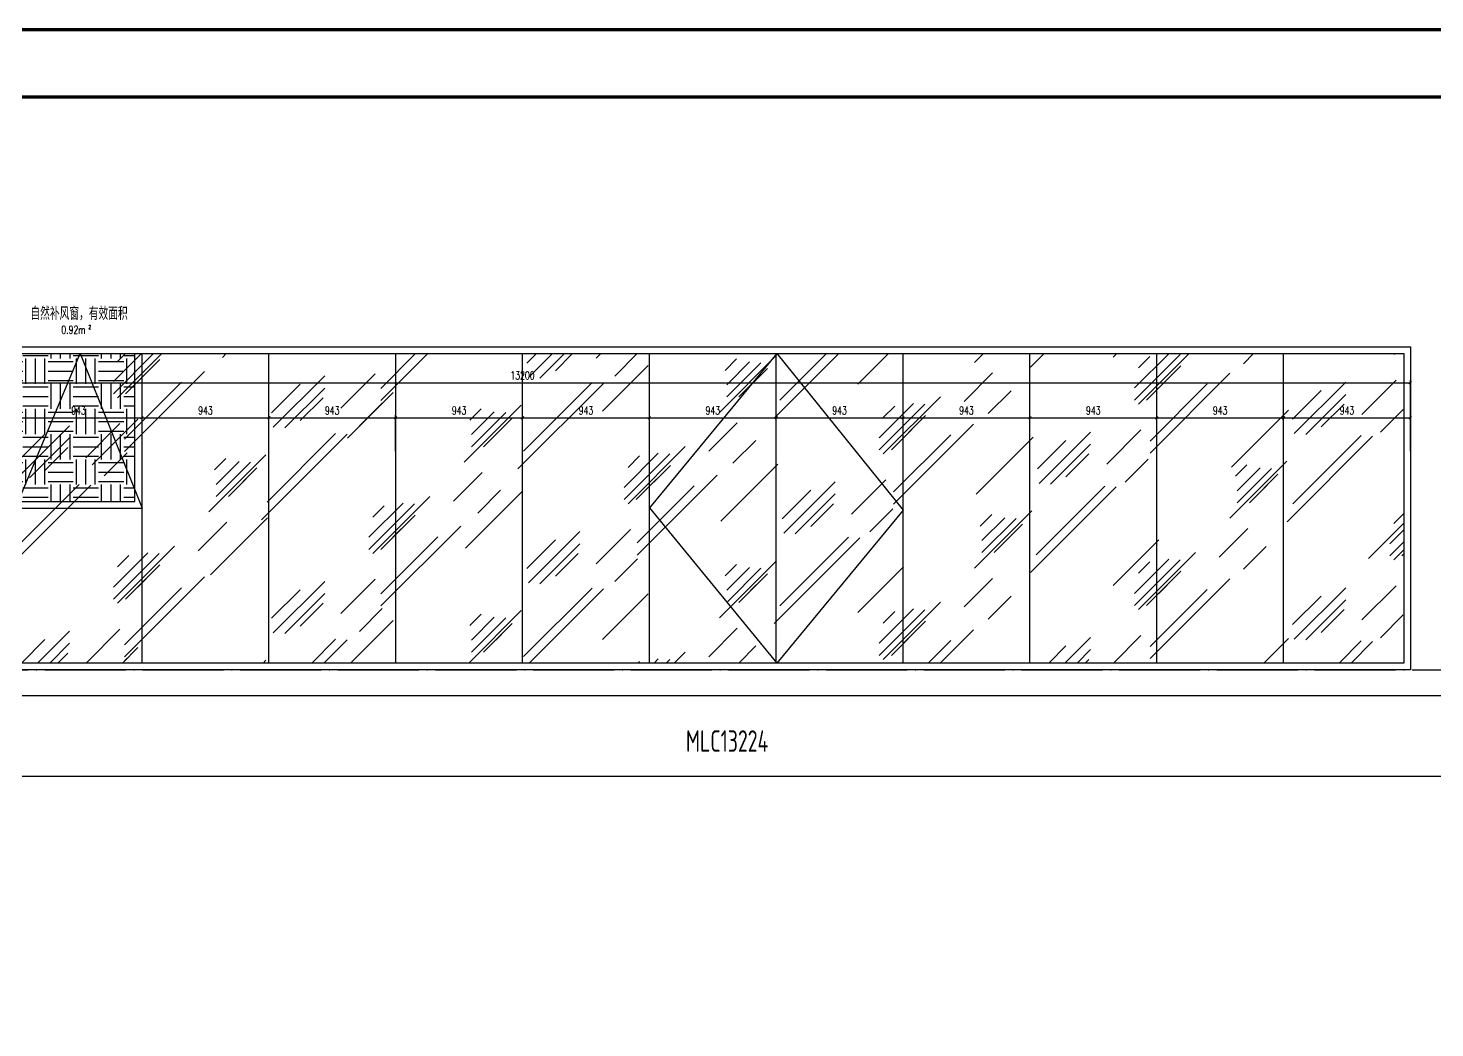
# Model space of a CAD drawing. Extents: x -4210259 to 293730, y -7499 to 868879.
# Drawn here: x -165335 to -154878, y 443501 to 450932 of the extents above; entities that cross this region are included whole.
import ezdxf
from ezdxf.enums import TextEntityAlignment as Align

# ---------------------------------------------------------------- set-up
doc = ezdxf.new("R2010")
doc.units = 0
doc.header["$LTSCALE"] = 1000
doc.header["$MEASUREMENT"] = 0
doc.linetypes.add('DOTE', pattern=[2.42, 2, -0.2, 0.02, -0.2])
doc.layers.get('Defpoints').update_dxf_attribs({"color": 210})
for name, color, linetype in [('0-cxFrame', 155, 'Continuous'), ('A-AXIS-DOTE', 14, 'DOTE'), ('A-CURTAIN', 134, 'Continuous'), ('A-LIN-V', 9, 'Continuous'), ('A-TEXT', 61, 'Continuous'), ('A-WINDOW', 140, 'Continuous'), ('A-门窗表显示尺寸', 160, 'Continuous'), ('SPACE', 7, 'Continuous'), ('SPACE_HATCH', 8, 'Continuous')]:
    doc.layers.add(name, color=color, linetype=linetype)
doc.layers.add('0-cxText', color=131, linetype='Continuous', lineweight=25)
doc.layers.add('A-WALL-HATCH', color=8, linetype='Continuous', lineweight=13)
doc.styles.add('_TCH_SPACE', font='SIMPLEX', dxfattribs={"height": 5, "bigfont": 'GBCBIG'})
doc.styles.add('A-DIM_T3', font='SIMPLEX', dxfattribs={"width": 0.705882, "bigfont": 'GBCBIG'})
doc.styles.add('cx_tuming', font='')
doc.styles.add('cx_tuqian1', font='')
doc.styles.add('EXPO2012', font='@TSSDENG', dxfattribs={"width": 0.7, "bigfont": '@TSSDCHN'})
doc.styles.add('黑体', font='', dxfattribs={"height": 12})
doc.styles.get('cx_tuming').set_extended_font_data('SimHei')
doc.styles.get('cx_tuqian1').set_extended_font_data('SimSun')
doc.styles.get('黑体').set_extended_font_data('SimHei')
doc.dimstyles.new('A-DIM&&20', dxfattribs={"dimtxt": 59.5, "dimasz": 20, "dimexe": 20, "dimexo": 20, "dimgap": 25.25, "dimtad": 1, "dimdec": 0, "dimzin": 0, "dimdsep": 46, "dimtxsty": 'A-DIM_T3', "dimblk": 'ARCHTICK', "dimcen": 0.09, "dimclrt": 7, "dimazin": 2, "dimtfac": 1, "dimtdec": 0, "dimtix": 1, "dimtmove": 2, "dimatfit": 3, "dimfxl": 0, "dimtolj": 1, "dimtzin": 0, "dimarcsym": 0})

# ---------------------------------------------------------------- blocks, each defined once
blk = doc.blocks.new('TK22.A1 L(Dragon)')
at = {"layer": '0-cxFrame', "color": 7, "const_width": 0.5}
blk.add_lwpolyline([(0, 0), (-841, 0), (-841, 594), (0, 594)], close=True, dxfattribs=at)
at = {"layer": '0-cxFrame', "const_width": 0.5}
blk.add_lwpolyline([(-80, 10), (-821, 10), (-821, 584), (-80, 584)], close=True, dxfattribs=at)
at = {"style": '黑体', "flags": 4}
blk.add_attdef('图幅', text='', height=3.3, dxfattribs=at).set_placement((-40, 3), align=Align.RIGHT)
at = {"layer": '0-cxText', "flags": 4}
for tag, height, style, p in [('建设单位', 3.5, 'cx_tuming', (-45, 240)), ('项目名称', 3.5, 'cx_tuming', (-45, 210)), ('子项名称', 3.5, 'cx_tuming', (-45, 180)), ('工程编号', 3.3, 'cx_tuqian1', (-35, 165)), ('图名1', 3.5, 'cx_tuming', (-45, 87)), ('图名2', 3.5, 'cx_tuming', (-45, 79)), ('图名3', 3.5, 'cx_tuming', (-45, 71)), ('出图日期', 3.3, 'cx_tuqian1', (-39, 60)), ('专业', 3.3, 'cx_tuqian1', (-55, 52)), ('版次', 3.3, 'cx_tuqian1', (-20, 44)), ('图号', 3.3, 'cx_tuqian1', (-55, 44))]:
    blk.add_attdef(tag, text='', height=height, dxfattribs=dict(at, style=style)).set_placement(p, align=Align.MIDDLE)
at = {"layer": 'Defpoints', "color": 6, "flags": 4}
for tag, height, style, p in [('tufu', 3.3, '黑体', (-12, 12)), ('dwfname', 4, 'cx_tuqian1', (-80, 3))]:
    blk.add_attdef(tag, text='', height=height, dxfattribs=dict(at, style=style)).set_placement(p, align=Align.RIGHT)
blk = doc.blocks.new('_ArchTick')
at = {"color": 0, "linetype": 'ByBlock', "const_width": 0.4}
blk.add_lwpolyline([(-0.5, -0.5), (0.5, 0.5)], dxfattribs=at)
blk = doc.blocks.new('*D1433')
at = {"layer": 'A-门窗表显示尺寸', "color": 0, "lineweight": -2}
for p, q in [((88599, 519123), (88599, 519390)), ((101799, 519123), (101799, 519390)), ((88599, 519370), (101799, 519370))]:
    blk.add_line(p, q, dxfattribs=at)
at = {"layer": 'Defpoints', "color": 0}
for p in [(101799, 519370), (88599, 519103), (101799, 519103)]:
    blk.add_point(p, dxfattribs=at)
at = {"layer": 'A-门窗表显示尺寸', "color": 0, "lineweight": -2, "xscale": 20, "yscale": 20, "zscale": 20, "rotation": 180}
blk.add_blockref('_ArchTick', (88599, 519370), dxfattribs=at)
at = {"layer": 'A-门窗表显示尺寸', "color": 0, "lineweight": -2, "xscale": 20, "yscale": 20, "zscale": 20}
blk.add_blockref('_ArchTick', (101799, 519370), dxfattribs=at)
at = {"layer": 'A-门窗表显示尺寸', "color": 7, "insert": (95199, 519425), "char_height": 59.5, "attachment_point": 5, "style": 'A-DIM_T3'}
blk.add_mtext('\\A1;13200', dxfattribs=at)
blk = doc.blocks.new('*D1435')
at = {"layer": 'A-门窗表显示尺寸', "color": 0, "lineweight": -2}
for p, q in [((100856, 518863), (100856, 519130)), ((100856, 519110), (101799, 519110)), ((101799, 518863), (101799, 519130))]:
    blk.add_line(p, q, dxfattribs=at)
at = {"layer": 'Defpoints', "color": 0}
for p in [(101799, 519110), (100856, 518843), (101799, 518843)]:
    blk.add_point(p, dxfattribs=at)
at = {"layer": 'A-门窗表显示尺寸', "color": 0, "lineweight": -2, "xscale": 20, "yscale": 20, "zscale": 20, "rotation": 180}
blk.add_blockref('_ArchTick', (100856, 519110), dxfattribs=at)
at = {"layer": 'A-门窗表显示尺寸', "color": 0, "lineweight": -2, "xscale": 20, "yscale": 20, "zscale": 20}
blk.add_blockref('_ArchTick', (101799, 519110), dxfattribs=at)
at = {"layer": 'A-门窗表显示尺寸', "color": 7, "insert": (101328, 519165), "char_height": 59.5, "attachment_point": 5, "style": 'A-DIM_T3'}
blk.add_mtext('\\A1;943', dxfattribs=at)
blk = doc.blocks.new('*D1436')
at = {"layer": 'A-门窗表显示尺寸', "color": 0, "lineweight": -2}
for p, q in [((99914, 518863), (99914, 519130)), ((99914, 519110), (100856, 519110)), ((100856, 518863), (100856, 519130))]:
    blk.add_line(p, q, dxfattribs=at)
at = {"layer": 'Defpoints', "color": 0}
for p in [(100856, 519110), (99914, 518843), (100856, 518843)]:
    blk.add_point(p, dxfattribs=at)
at = {"layer": 'A-门窗表显示尺寸', "color": 0, "lineweight": -2, "xscale": 20, "yscale": 20, "zscale": 20, "rotation": 180}
blk.add_blockref('_ArchTick', (99914, 519110), dxfattribs=at)
at = {"layer": 'A-门窗表显示尺寸', "color": 0, "lineweight": -2, "xscale": 20, "yscale": 20, "zscale": 20}
blk.add_blockref('_ArchTick', (100856, 519110), dxfattribs=at)
at = {"layer": 'A-门窗表显示尺寸', "color": 7, "insert": (100385, 519165), "char_height": 59.5, "attachment_point": 5, "style": 'A-DIM_T3'}
blk.add_mtext('\\A1;943', dxfattribs=at)
blk = doc.blocks.new('*D1437')
at = {"layer": 'A-门窗表显示尺寸', "color": 0, "lineweight": -2}
for p, q in [((98971, 518863), (98971, 519130)), ((98971, 519110), (99914, 519110)), ((99914, 518863), (99914, 519130))]:
    blk.add_line(p, q, dxfattribs=at)
at = {"layer": 'Defpoints', "color": 0}
for p in [(99914, 519110), (98971, 518843), (99914, 518843)]:
    blk.add_point(p, dxfattribs=at)
at = {"layer": 'A-门窗表显示尺寸', "color": 0, "lineweight": -2, "xscale": 20, "yscale": 20, "zscale": 20, "rotation": 180}
blk.add_blockref('_ArchTick', (98971, 519110), dxfattribs=at)
at = {"layer": 'A-门窗表显示尺寸', "color": 0, "lineweight": -2, "xscale": 20, "yscale": 20, "zscale": 20}
blk.add_blockref('_ArchTick', (99914, 519110), dxfattribs=at)
at = {"layer": 'A-门窗表显示尺寸', "color": 7, "insert": (99442, 519165), "char_height": 59.5, "attachment_point": 5, "style": 'A-DIM_T3'}
blk.add_mtext('\\A1;943', dxfattribs=at)
blk = doc.blocks.new('*D1438')
at = {"layer": 'A-门窗表显示尺寸', "color": 0, "lineweight": -2}
for p, q in [((98028, 518863), (98028, 519130)), ((98028, 519110), (98971, 519110)), ((98971, 518863), (98971, 519130))]:
    blk.add_line(p, q, dxfattribs=at)
at = {"layer": 'Defpoints', "color": 0}
for p in [(98971, 519110), (98028, 518843), (98971, 518843)]:
    blk.add_point(p, dxfattribs=at)
at = {"layer": 'A-门窗表显示尺寸', "color": 0, "lineweight": -2, "xscale": 20, "yscale": 20, "zscale": 20, "rotation": 180}
blk.add_blockref('_ArchTick', (98028, 519110), dxfattribs=at)
at = {"layer": 'A-门窗表显示尺寸', "color": 0, "lineweight": -2, "xscale": 20, "yscale": 20, "zscale": 20}
blk.add_blockref('_ArchTick', (98971, 519110), dxfattribs=at)
at = {"layer": 'A-门窗表显示尺寸', "color": 7, "insert": (98499, 519165), "char_height": 59.5, "attachment_point": 5, "style": 'A-DIM_T3'}
blk.add_mtext('\\A1;943', dxfattribs=at)
blk = doc.blocks.new('*D1439')
at = {"layer": 'A-门窗表显示尺寸', "color": 0, "lineweight": -2}
for p, q in [((97085, 518863), (97085, 519130)), ((97085, 519110), (98028, 519110)), ((98028, 518863), (98028, 519130))]:
    blk.add_line(p, q, dxfattribs=at)
at = {"layer": 'Defpoints', "color": 0}
for p in [(98028, 519110), (97085, 518843), (98028, 518843)]:
    blk.add_point(p, dxfattribs=at)
at = {"layer": 'A-门窗表显示尺寸', "color": 0, "lineweight": -2, "xscale": 20, "yscale": 20, "zscale": 20, "rotation": 180}
blk.add_blockref('_ArchTick', (97085, 519110), dxfattribs=at)
at = {"layer": 'A-门窗表显示尺寸', "color": 0, "lineweight": -2, "xscale": 20, "yscale": 20, "zscale": 20}
blk.add_blockref('_ArchTick', (98028, 519110), dxfattribs=at)
at = {"layer": 'A-门窗表显示尺寸', "color": 7, "insert": (97556, 519165), "char_height": 59.5, "attachment_point": 5, "style": 'A-DIM_T3'}
blk.add_mtext('\\A1;943', dxfattribs=at)
blk = doc.blocks.new('*D1440')
at = {"layer": 'A-门窗表显示尺寸', "color": 0, "lineweight": -2}
for p, q in [((96142, 518863), (96142, 519130)), ((96142, 519110), (97085, 519110)), ((97085, 518863), (97085, 519130))]:
    blk.add_line(p, q, dxfattribs=at)
at = {"layer": 'Defpoints', "color": 0}
for p in [(97085, 519110), (96142, 518843), (97085, 518843)]:
    blk.add_point(p, dxfattribs=at)
at = {"layer": 'A-门窗表显示尺寸', "color": 0, "lineweight": -2, "xscale": 20, "yscale": 20, "zscale": 20, "rotation": 180}
blk.add_blockref('_ArchTick', (96142, 519110), dxfattribs=at)
at = {"layer": 'A-门窗表显示尺寸', "color": 0, "lineweight": -2, "xscale": 20, "yscale": 20, "zscale": 20}
blk.add_blockref('_ArchTick', (97085, 519110), dxfattribs=at)
at = {"layer": 'A-门窗表显示尺寸', "color": 7, "insert": (96614, 519165), "char_height": 59.5, "attachment_point": 5, "style": 'A-DIM_T3'}
blk.add_mtext('\\A1;943', dxfattribs=at)
blk = doc.blocks.new('*D1441')
at = {"layer": 'A-门窗表显示尺寸', "color": 0, "lineweight": -2}
for p, q in [((95199, 518863), (95199, 519130)), ((95199, 519110), (96142, 519110)), ((96142, 518863), (96142, 519130))]:
    blk.add_line(p, q, dxfattribs=at)
at = {"layer": 'Defpoints', "color": 0}
for p in [(96142, 519110), (95199, 518843), (96142, 518843)]:
    blk.add_point(p, dxfattribs=at)
at = {"layer": 'A-门窗表显示尺寸', "color": 0, "lineweight": -2, "xscale": 20, "yscale": 20, "zscale": 20, "rotation": 180}
blk.add_blockref('_ArchTick', (95199, 519110), dxfattribs=at)
at = {"layer": 'A-门窗表显示尺寸', "color": 0, "lineweight": -2, "xscale": 20, "yscale": 20, "zscale": 20}
blk.add_blockref('_ArchTick', (96142, 519110), dxfattribs=at)
at = {"layer": 'A-门窗表显示尺寸', "color": 7, "insert": (95671, 519165), "char_height": 59.5, "attachment_point": 5, "style": 'A-DIM_T3'}
blk.add_mtext('\\A1;943', dxfattribs=at)
blk = doc.blocks.new('*D1442')
at = {"layer": 'A-门窗表显示尺寸', "color": 0, "lineweight": -2}
for p, q in [((94256, 518863), (94256, 519130)), ((94256, 519110), (95199, 519110)), ((95199, 518863), (95199, 519130))]:
    blk.add_line(p, q, dxfattribs=at)
at = {"layer": 'Defpoints', "color": 0}
for p in [(95199, 519110), (94256, 518843), (95199, 518843)]:
    blk.add_point(p, dxfattribs=at)
at = {"layer": 'A-门窗表显示尺寸', "color": 0, "lineweight": -2, "xscale": 20, "yscale": 20, "zscale": 20, "rotation": 180}
blk.add_blockref('_ArchTick', (94256, 519110), dxfattribs=at)
at = {"layer": 'A-门窗表显示尺寸', "color": 0, "lineweight": -2, "xscale": 20, "yscale": 20, "zscale": 20}
blk.add_blockref('_ArchTick', (95199, 519110), dxfattribs=at)
at = {"layer": 'A-门窗表显示尺寸', "color": 7, "insert": (94728, 519165), "char_height": 59.5, "attachment_point": 5, "style": 'A-DIM_T3'}
blk.add_mtext('\\A1;943', dxfattribs=at)
blk = doc.blocks.new('*D1443')
at = {"layer": 'A-门窗表显示尺寸', "color": 0, "lineweight": -2}
for p, q in [((93314, 518863), (93314, 519130)), ((93314, 519110), (94256, 519110)), ((94256, 518863), (94256, 519130))]:
    blk.add_line(p, q, dxfattribs=at)
at = {"layer": 'Defpoints', "color": 0}
for p in [(94256, 519110), (93314, 518843), (94256, 518843)]:
    blk.add_point(p, dxfattribs=at)
at = {"layer": 'A-门窗表显示尺寸', "color": 0, "lineweight": -2, "xscale": 20, "yscale": 20, "zscale": 20, "rotation": 180}
blk.add_blockref('_ArchTick', (93314, 519110), dxfattribs=at)
at = {"layer": 'A-门窗表显示尺寸', "color": 0, "lineweight": -2, "xscale": 20, "yscale": 20, "zscale": 20}
blk.add_blockref('_ArchTick', (94256, 519110), dxfattribs=at)
at = {"layer": 'A-门窗表显示尺寸', "color": 7, "insert": (93785, 519165), "char_height": 59.5, "attachment_point": 5, "style": 'A-DIM_T3'}
blk.add_mtext('\\A1;943', dxfattribs=at)
blk = doc.blocks.new('*D1444')
at = {"layer": 'A-门窗表显示尺寸', "color": 0, "lineweight": -2}
for p, q in [((92371, 518863), (92371, 519130)), ((92371, 519110), (93314, 519110)), ((93314, 518863), (93314, 519130))]:
    blk.add_line(p, q, dxfattribs=at)
at = {"layer": 'Defpoints', "color": 0}
for p in [(93314, 519110), (92371, 518843), (93314, 518843)]:
    blk.add_point(p, dxfattribs=at)
at = {"layer": 'A-门窗表显示尺寸', "color": 0, "lineweight": -2, "xscale": 20, "yscale": 20, "zscale": 20, "rotation": 180}
blk.add_blockref('_ArchTick', (92371, 519110), dxfattribs=at)
at = {"layer": 'A-门窗表显示尺寸', "color": 0, "lineweight": -2, "xscale": 20, "yscale": 20, "zscale": 20}
blk.add_blockref('_ArchTick', (93314, 519110), dxfattribs=at)
at = {"layer": 'A-门窗表显示尺寸', "color": 7, "insert": (92842, 519165), "char_height": 59.5, "attachment_point": 5, "style": 'A-DIM_T3'}
blk.add_mtext('\\A1;943', dxfattribs=at)
blk = doc.blocks.new('*D1445')
at = {"layer": 'A-门窗表显示尺寸', "color": 0, "lineweight": -2}
for p, q in [((91428, 518863), (91428, 519130)), ((91428, 519110), (92371, 519110)), ((92371, 518863), (92371, 519130))]:
    blk.add_line(p, q, dxfattribs=at)
at = {"layer": 'Defpoints', "color": 0}
for p in [(92371, 519110), (91428, 518843), (92371, 518843)]:
    blk.add_point(p, dxfattribs=at)
at = {"layer": 'A-门窗表显示尺寸', "color": 0, "lineweight": -2, "xscale": 20, "yscale": 20, "zscale": 20, "rotation": 180}
blk.add_blockref('_ArchTick', (91428, 519110), dxfattribs=at)
at = {"layer": 'A-门窗表显示尺寸', "color": 0, "lineweight": -2, "xscale": 20, "yscale": 20, "zscale": 20}
blk.add_blockref('_ArchTick', (92371, 519110), dxfattribs=at)
at = {"layer": 'A-门窗表显示尺寸', "color": 7, "insert": (91899, 519165), "char_height": 59.5, "attachment_point": 5, "style": 'A-DIM_T3'}
blk.add_mtext('\\A1;943', dxfattribs=at)
blk = doc.blocks.new('werw4534')
at = {"layer": 'A-WALL-HATCH'}
h = blk.add_hatch(dxfattribs=at)
h.set_pattern_fill('玻璃2', color=256, scale=100, angle=180)
h.set_pattern_definition([(45, (1649211.1, 60), (0, 1527.35065), [600, -360, 600, -360, 240, -523.28157]), (45, (1649181.1, 90), (0, 1527.35065), [480, -600, 360, -360, 420, -463.28157]), (45, (1649181.1, 180), (0, 1527.35065), [360, -720, 240, -360, 540, -463.28157]), (45, (1649271.1, 90), (0, 1527.35065), [360, -720, 300, -1303.2815]), (45, (1649361.1, 180), (0, 1527.35065), [180, -900, 120, -1483.2815]), (45, (1649211.1, 330), (0, 1527.35065), [120, -900, 120, -480, 300, -763.28157]), (45, (1649751.1, 240), (0, 1527.35065), [600, -900, 720, -475.2816]), (45, (1649751.1, 150), (0, 1527.35065), [840, -600, 900, -355.2816]), (45, (1649901.1, 270), (0, -1697.0563), [600, -840, 480, -763.2816]), (45, (1649811.1, 450), (0, 1527.35065), [300, -1200, 360, -823.2816]), (45, (1649991.1, 360), (0, 1527.35065), [240, -1200, 240, -1003.2815])])
h.paths.add_polyline_path([(101749.3, 517287.5), (88649.3, 517287.5), (88649.3, 518437.5), (89542.2, 518437.5), (89542.2, 519587.5), (101749.3, 519587.5)])
at = {"layer": 'SPACE_HATCH'}
h = blk.add_hatch(dxfattribs=at)
h.set_pattern_fill('土壤', color=1, scale=50, style=0)
h.set_pattern_definition([(0, (0, 0), (187.5, 187.5), [187.5, -187.5]), (0, (0, 70.31), (187.5, 187.5), [187.5, -187.5]), (0, (0, 140.62), (187.5, 187.5), [187.5, -187.5]), (90, (23.44, 164.06), (-187.5, 187.5), [187.5, -187.5]), (90, (93.75, 164.06), (-187.5, 187.5), [187.5, -187.5]), (90, (164.06, 164.06), (-187.5, 187.5), [187.5, -187.5])])
h.paths.add_polyline_path([(92317.9, 518487.5), (91477.9, 518487.5), (91477.9, 519587.5), (92317.9, 519587.5)])
at = {"layer": 'A-WINDOW'}
for p, q in [((92317.9, 518487.5), (92317.9, 519587.5)), ((92370.8, 517287.5), (92370.8, 519587.5)), ((93313.6, 517287.5), (93313.6, 519587.5)), ((94256.5, 517287.5), (94256.5, 519587.5)), ((95199.3, 517287.5), (95199.3, 519587.5)), ((96142.2, 517287.5), (96142.2, 519587.5)), ((97085, 517287.5), (97085, 519587.5)), ((98027.9, 517287.5), (98027.9, 519587.5)), ((98970.8, 517287.5), (98970.8, 519587.5)), ((99913.6, 517287.5), (99913.6, 519587.5)), ((100856.5, 517287.5), (100856.5, 519587.5)), ((91477.9, 518487.5), (92317.9, 518487.5)), ((91425, 518437.5), (92370.8, 518437.5)), ((91429.3, 518437.5), (92370.8, 518437.5))]:
    blk.add_line(p, q, dxfattribs=at)
for points in [[(101799.3, 517237.5), (88599.3, 517237.5), (88599.3, 519637.5), (101799.3, 519637.5)], [(101749.3, 517287.5), (88649.3, 517287.5), (88649.3, 519587.5), (101749.3, 519587.5)]]:
    blk.add_lwpolyline(points, close=True, dxfattribs=at)
for points in [[(91429.3, 518437.5), (91910, 519587.5), (92370.8, 518437.5)], [(97089.3, 519587.5), (96142.2, 518440.9), (97089.3, 517287.5)], [(97089.3, 519587.5), (98027.9, 518423.6), (97089.3, 517287.5)]]:
    blk.add_lwpolyline(points, dxfattribs=at)
at = {"layer": 'SPACE', "color": 1, "style": '_TCH_SPACE'}
blk.add_text('自然补风窗，有效面积', height=96.45, dxfattribs=at).set_placement((91541.1, 519837.5))
at = {"layer": 'SPACE', "color": 1, "style": '_TCH_SPACE', "width": 0.705882}
for s, height, p in [('0.92m', 59.5, (91771.3, 519735.1)), ('2', 29.8, (91971.3, 519770.1))]:
    blk.add_text(s, height=height, dxfattribs=at).set_placement(p)
at = {"layer": 'A-门窗表显示尺寸'}
for p1, p2, picture, middle in [((88599.3, 519102.5), (101799.3, 519102.5), '*D1433', (95199.3, 519425)), ((91427.9, 518842.5), (92370.8, 518842.5), '*D1445', (91899.3, 519165)), ((92370.8, 518842.5), (93313.6, 518842.5), '*D1444', (92842.2, 519165)), ((93313.6, 518842.5), (94256.5, 518842.5), '*D1443', (93785, 519165)), ((94256.5, 518842.5), (95199.3, 518842.5), '*D1442', (94727.9, 519165)), ((95199.3, 518842.5), (96142.2, 518842.5), '*D1441', (95670.8, 519165)), ((96142.2, 518842.5), (97085, 518842.5), '*D1440', (96613.6, 519165)), ((97085, 518842.5), (98027.9, 518842.5), '*D1439', (97556.5, 519165)), ((98027.9, 518842.5), (98970.8, 518842.5), '*D1438', (98499.3, 519165)), ((98970.8, 518842.5), (99913.6, 518842.5), '*D1437', (99442.2, 519165)), ((99913.6, 518842.5), (100856.5, 518842.5), '*D1436', (100385, 519165)), ((100856.5, 518842.5), (101799.3, 518842.5), '*D1435', (101327.9, 519165))]:
    dim = blk.add_aligned_dim(p1=p1, p2=p2, distance=267.5, dimstyle='A-DIM&&20', dxfattribs=at)
    dim.commit()
    dim.dimension.update_dxf_attribs({"geometry": picture, "text_midpoint": middle})

msp = doc.modelspace()

# ---------------------------------------------------------------- linework, layer by layer
at = {"layer": 'A-AXIS-DOTE', "linetype": 'DOTE', "ltscale": 0.3}
msp.add_line((-176100, 446163.2), (-154709.3, 446163.2), dxfattribs=at)
at = {"layer": 'A-CURTAIN'}
for p, q in [((-176100, 445970.6), (-154709.3, 445970.6)), ((-154709.3, 445370.6), (-176100, 445370.6))]:
    msp.add_line(p, q, dxfattribs=at)

# ---------------------------------------------------------------- block references
at = {"layer": '0-cxFrame', "xscale": 50, "yscale": 50, "zscale": 50}
msp.add_blockref('TK22.A1 L(Dragon)', (-138550, 421220), dxfattribs=at)
at = {"layer": 'A-LIN-V'}
msp.add_blockref('werw4534', (-256859.3, -71074.3), dxfattribs=at)

# ---------------------------------------------------------------- texts
at = {"layer": 'A-TEXT', "color": 4, "ltscale": 100, "style": 'EXPO2012', "width": 0.7}
msp.add_text('MLC13224', height=160, dxfattribs=at).set_placement((-160445.5, 445553.3, 1500))

doc.saveas('drawing.dxf')
